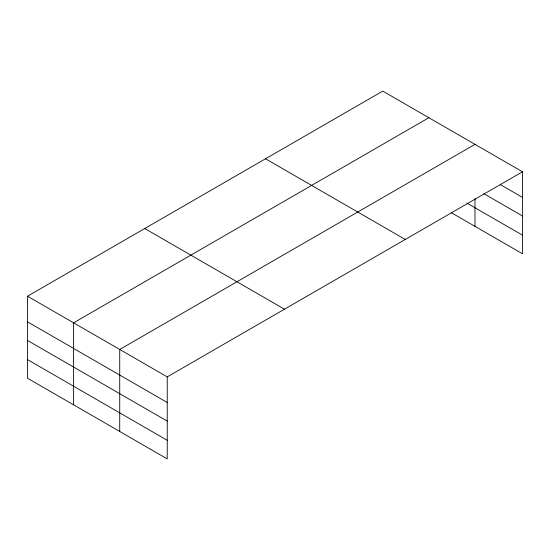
<?xml version="1.0" encoding="UTF-8"?>
<svg xmlns="http://www.w3.org/2000/svg" width="550" height="550" viewBox="0 0 550 550"><rect width="100%" height="100%" fill="white"/><g stroke="black" fill="none" stroke-linecap="round" stroke-linejoin="round"><path stroke-width="0.82" d="M451.192 212.616L522.5 253.791L522.5 171.779L382.766 91.101L27.5 296.209L27.5 378.221L167.234 458.899L167.234 376.888L27.5 296.209M428.876 117.721L73.611 322.829L73.611 404.848M474.987 144.347L119.728 349.456L119.728 431.468M167.234 376.888L522.5 171.779M500.232 184.532L522.5 197.388M483.897 193.717L522.5 215.999M466.806 203.026L522.5 235.18M265.526 158.785L405.261 239.463M144.739 228.525L284.474 309.196M27.5 321.826L167.234 402.497M27.5 340.436L167.234 421.114M27.5 359.611L167.234 440.289M474.987 198.577L474.987 226.359"/></g></svg>
